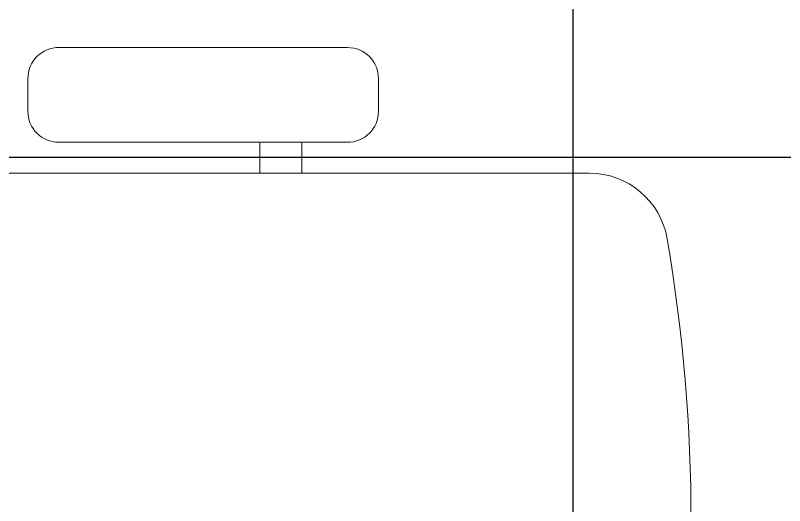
# Model space of a CAD drawing. Extents: x -178977 to 231842, y -29287 to 19916.
# Drawn here: x 29723.1 to 30209.8, y -5830.7 to -5520.3 of the extents above; entities that cross this region are included whole.
import ezdxf

# ---------------------------------------------------------------- set-up
doc = ezdxf.new("R2010")
doc.units = 0
doc.header["$LTSCALE"] = 0.25
doc.linetypes.add('DASHDOT', pattern=[25.4, 12.7, -6.35, 0, -6.35])
doc.layers.add('01-First Floor-FUR$0$FALSE CEILING', color=251, linetype='Continuous')
doc.layers.add('01-First Floor-FUR$0$LOADING', color=253, linetype='Continuous', lineweight=5)
doc.layers.add('E-LITE-CLNG-CNDT', color=6, linetype='DASHDOT', lineweight=35)

# ---------------------------------------------------------------- blocks, each defined once
blk = doc.blocks.new('01-First Floor-FUR$0$GF21018-P')
at = {"color": 0}
for p, q in [((-0.2207, 0.47563), (-0.2207, 0.0675)), ((-0.2806, 0.34221), (-0.25983, 0.34221)), ((-0.30021, 0.32259), (-0.30021, 0.14)), ((-0.24021, 0.32259), (-0.24021, 0.14)), ((-0.24021, 0.29372), (-0.2207, 0.29372)), ((-0.24021, 0.26708), (-0.2207, 0.26708)), ((-0.2806, 0.12039), (-0.25983, 0.12039))]:
    blk.add_line(p, q, dxfattribs=at)
for centre, radius, start, end in [((-0.0001, -0.52948), 1.06948, 80.36712, 99.63288), ((-0.1707, 0.47563), 0.05, 99.6329, 180), ((-0.2806, 0.32259), 0.01962, 90, 180), ((-0.25983, 0.32259), 0.01962, 360, 90), ((-0.2806, 0.14), 0.01962, 180, 270), ((-0.25983, 0.14), 0.01962, 270, 360)]:
    blk.add_arc(centre, radius, start, end, dxfattribs=at)
blk = doc.blocks.new('01-First Floor-FUR')
at = {"layer": '01-First Floor-FUR$0$FALSE CEILING', "linetype": 'Continuous'}
for p, q in [((30076, -6810), (30076, -2810)), ((29476, -5610), (32976, -5610))]:
    blk.add_line(p, q, dxfattribs=at)
at = {"layer": '01-First Floor-FUR$0$LOADING', "extrusion": (-7.77426e-06, 2.24021e-05, 1), "xscale": 1000, "yscale": 1000, "zscale": 1000, "rotation": 269.9985892449479}
blk.add_blockref('01-First Floor-FUR$0$GF21018-P', (29610.62, -5840.87, -0.48), dxfattribs=at)

msp = doc.modelspace()

# ---------------------------------------------------------------- block references
at = {"layer": 'E-LITE-CLNG-CNDT'}
msp.add_blockref('01-First Floor-FUR', (0, 0), dxfattribs=at)

doc.saveas('drawing.dxf')
